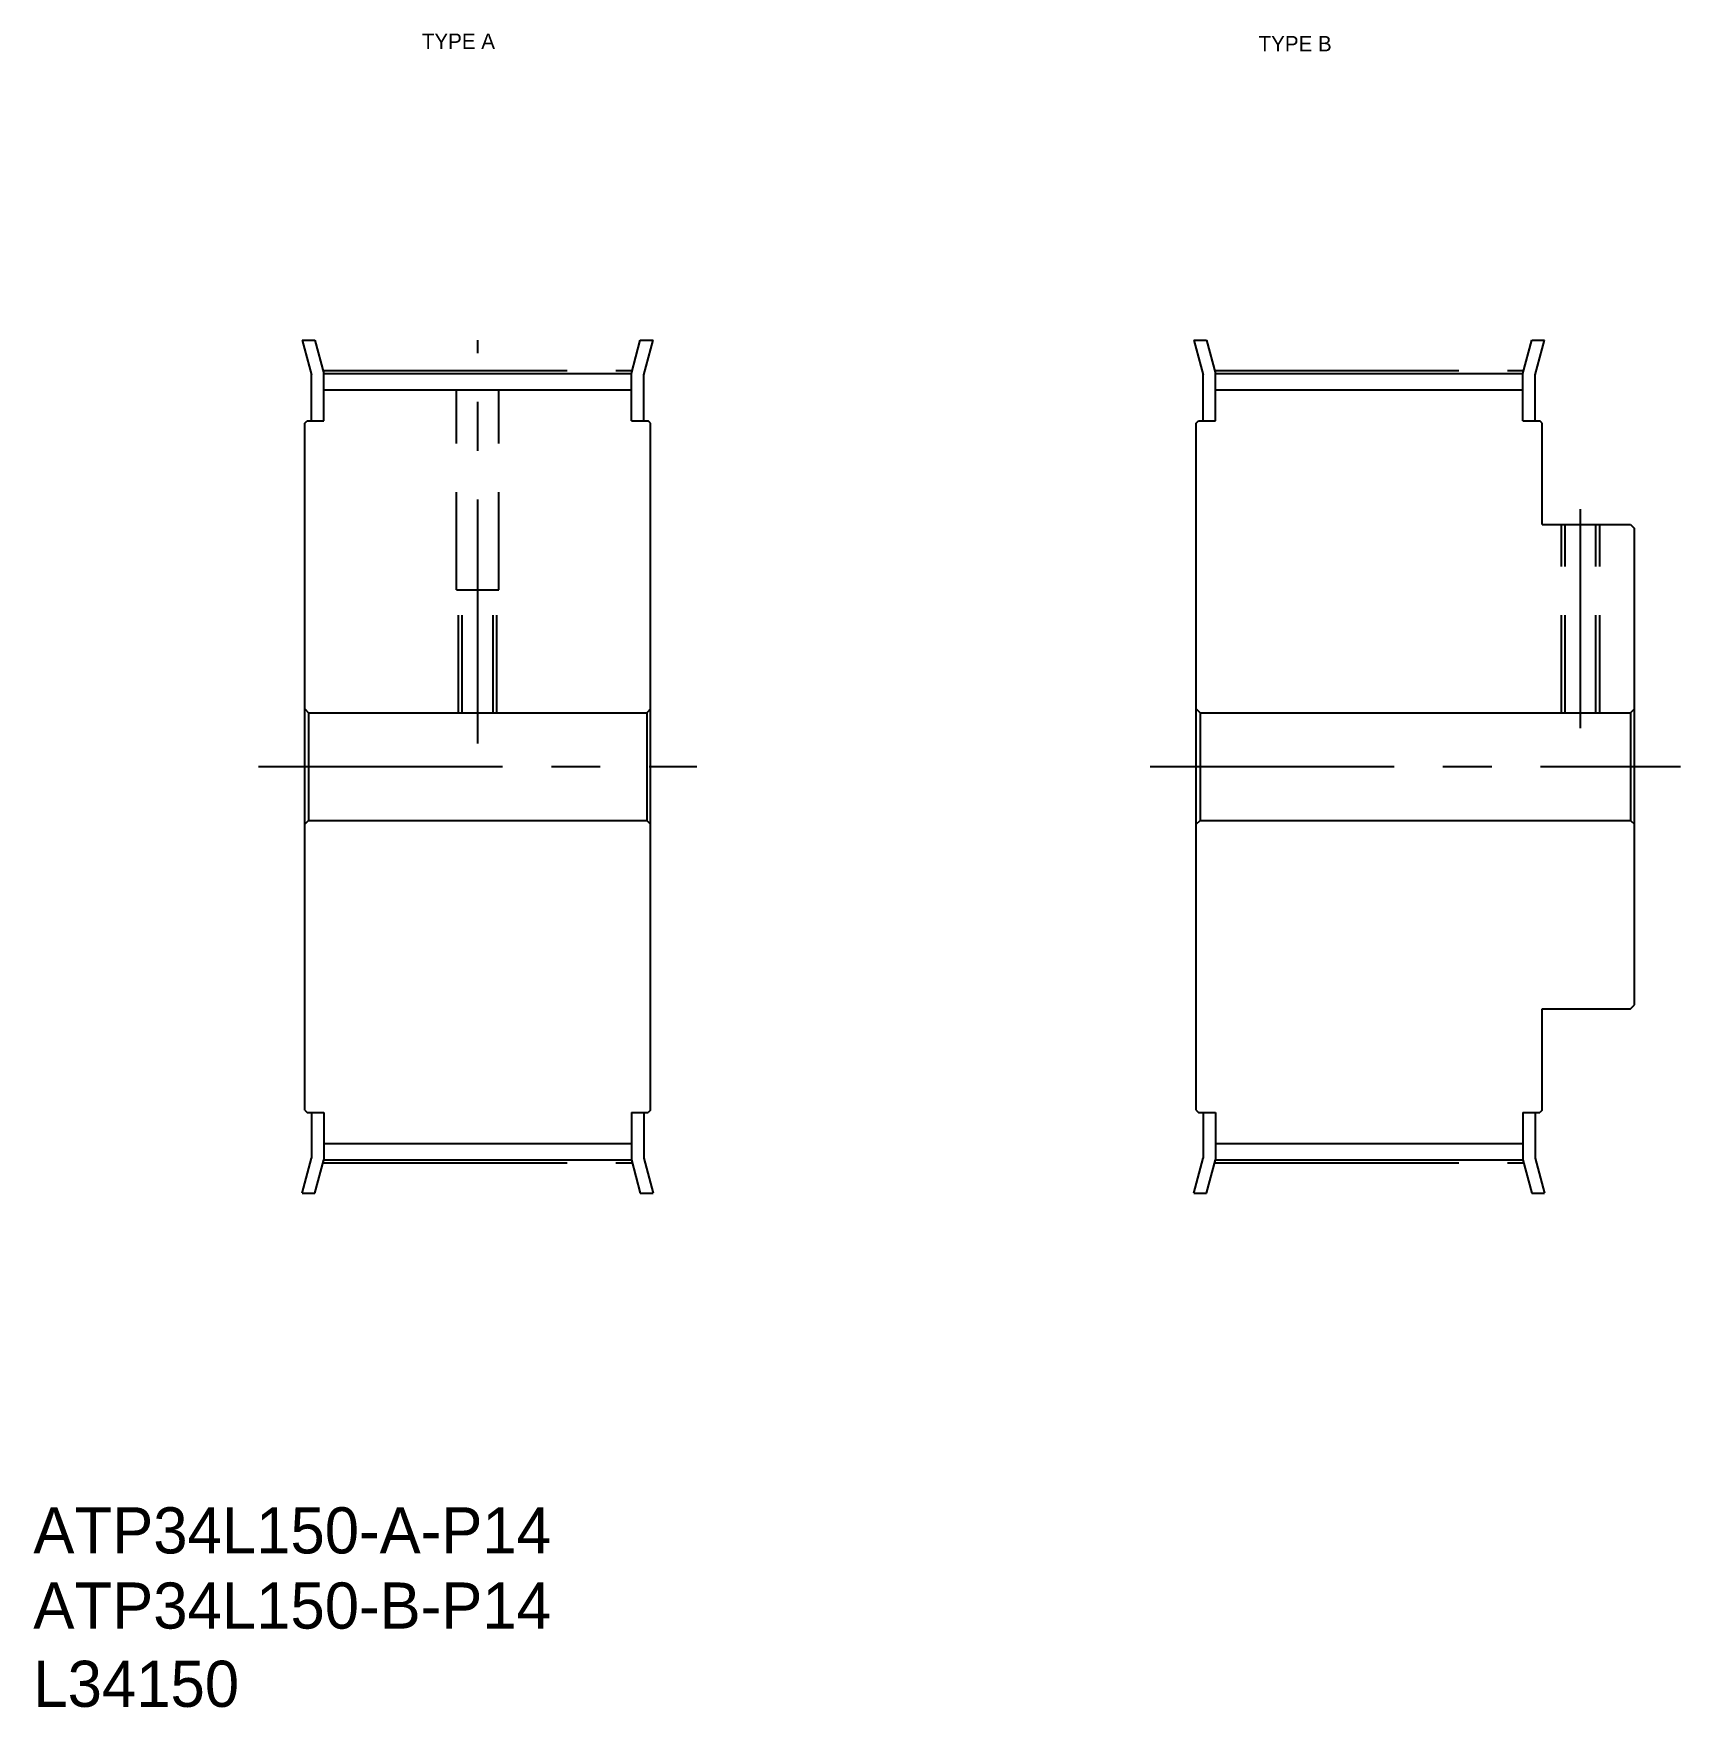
# Model space of a CAD drawing. Extents: x -286 to -72, y -61 to 157.
import ezdxf

# ---------------------------------------------------------------- set-up
doc = ezdxf.new("R2010")
doc.units = 0
doc.linetypes.add('CENTER', pattern=[50.8, 31.75, -6.35, 6.35, -6.35])
doc.linetypes.add('DASHED', pattern=[19.05, 12.7, -6.35])
doc.layers.get('0').update_dxf_attribs({"linetype": 'CONTINUOUS'})
doc.layers.add('CENTER', color=1, linetype='CENTER')

msp = doc.modelspace()

# ---------------------------------------------------------------- linework, layer by layer
for p, q in [((-251, 117), (-249.78, 112.45)), ((-251, 117), (-249.35, 117)), ((-249.35, 117), (-248.18, 112.66)), ((-208.18, 112.66), (-207.02, 117)), ((-207.02, 117), (-205.36, 117)), ((-206.58, 112.45), (-205.36, 117)), ((-135, 117), (-133.79, 112.45)), ((-135, 117), (-133.35, 117)), ((-133.35, 117), (-132.19, 112.66)), ((-92.19, 112.66), (-91.02, 117)), ((-91.02, 117), (-89.37, 117)), ((-90.59, 112.45), (-89.37, 117)), ((-249.78, 106.5), (-249.78, 112.45)), ((-248.18, 112.66), (-208.18, 112.66)), ((-248.18, 106.5), (-248.18, 112.66)), ((-208.18, 106.5), (-208.18, 112.66)), ((-206.58, 106.5), (-206.58, 112.45)), ((-133.79, 106.5), (-133.79, 112.45)), ((-132.19, 112.66), (-92.19, 112.66)), ((-132.19, 106.5), (-132.19, 112.66)), ((-92.19, 106.5), (-92.19, 112.66)), ((-90.59, 106.5), (-90.59, 112.45)), ((-248.18, 110.53), (-208.18, 110.53)), ((-132.19, 110.53), (-92.19, 110.53)), ((-250.68, 106.2), (-250.38, 106.5)), ((-250.68, 16.8), (-250.68, 106.2)), ((-250.38, 106.5), (-248.18, 106.5)), ((-208.18, 106.5), (-205.98, 106.5)), ((-205.68, 106.2), (-205.98, 106.5)), ((-205.68, 16.8), (-205.68, 106.2)), ((-134.69, 106.2), (-134.39, 106.5)), ((-134.69, 16.8), (-134.69, 106.2)), ((-134.39, 106.5), (-132.19, 106.5)), ((-92.19, 106.5), (-89.99, 106.5)), ((-89.69, 106.2), (-89.99, 106.5)), ((-89.69, 93), (-89.69, 106.2)), ((-89.69, 93), (-78.19, 93)), ((-78.19, 93), (-77.69, 92.5)), ((-77.69, 30.5), (-77.69, 92.5)), ((-134.69, 36.8), (-134.69, 86.2)), ((-250.68, 69), (-250.18, 68.5)), ((-250.18, 68.5), (-206.18, 68.5)), ((-250.18, 68.5), (-250.18, 54.5)), ((-205.68, 69), (-206.18, 68.5)), ((-206.18, 68.5), (-206.18, 54.5)), ((-134.69, 69), (-134.19, 68.5)), ((-134.19, 68.5), (-78.19, 68.5)), ((-134.19, 68.5), (-134.19, 54.5)), ((-78.19, 68.5), (-77.69, 69)), ((-78.19, 68.5), (-78.19, 54.5)), ((-250.68, 54), (-250.18, 54.5)), ((-250.18, 54.5), (-206.18, 54.5)), ((-205.68, 54), (-206.18, 54.5)), ((-134.69, 54), (-134.19, 54.5)), ((-134.19, 54.5), (-78.19, 54.5)), ((-78.19, 54.5), (-77.69, 54)), ((-78.19, 30), (-77.69, 30.5)), ((-89.69, 30), (-78.19, 30)), ((-89.69, 16.8), (-89.69, 30)), ((-250.68, 16.8), (-250.38, 16.5)), ((-250.38, 16.5), (-248.18, 16.5)), ((-249.78, 16.5), (-249.78, 10.55)), ((-248.18, 16.5), (-248.18, 10.34)), ((-208.18, 16.5), (-205.98, 16.5)), ((-208.18, 16.5), (-208.18, 10.34)), ((-206.58, 16.5), (-206.58, 10.55)), ((-205.68, 16.8), (-205.98, 16.5)), ((-134.69, 16.8), (-134.39, 16.5)), ((-134.39, 16.5), (-132.19, 16.5)), ((-133.79, 16.5), (-133.79, 10.55)), ((-132.19, 16.5), (-132.19, 10.34)), ((-92.19, 16.5), (-92.19, 10.34)), ((-92.19, 16.5), (-89.99, 16.5)), ((-90.59, 16.5), (-90.59, 10.55)), ((-89.69, 16.8), (-89.99, 16.5)), ((-248.18, 12.47), (-208.18, 12.47)), ((-132.19, 12.47), (-92.19, 12.47)), ((-251, 6), (-249.78, 10.55)), ((-249.35, 6), (-248.18, 10.34)), ((-248.18, 10.34), (-208.18, 10.34)), ((-208.18, 10.34), (-207.02, 6)), ((-206.58, 10.55), (-205.36, 6)), ((-135, 6), (-133.79, 10.55)), ((-133.35, 6), (-132.19, 10.34)), ((-132.19, 10.34), (-92.19, 10.34)), ((-92.19, 10.34), (-91.02, 6)), ((-90.59, 10.55), (-89.37, 6)), ((-251, 6), (-249.35, 6)), ((-207.02, 6), (-205.36, 6)), ((-135, 6), (-133.35, 6)), ((-91.02, 6), (-89.37, 6))]:
    msp.add_line(p, q)
at = {"color": 3, "linetype": 'DASHED'}
for p, q in [((-230.93, 84.5), (-230.93, 110.53)), ((-225.43, 84.5), (-225.43, 110.53)), ((-87.19, 68.5), (-87.19, 93)), ((-86.69, 68.5), (-86.69, 93)), ((-82.69, 68.5), (-82.69, 93)), ((-82.19, 68.5), (-82.19, 93)), ((-230.93, 84.5), (-225.43, 84.5)), ((-230.68, 68.5), (-230.68, 84.5)), ((-230.18, 68.5), (-230.18, 84.5)), ((-226.18, 68.5), (-226.18, 84.5)), ((-225.68, 68.5), (-225.68, 84.5))]:
    msp.add_line(p, q, dxfattribs=at)
at = {"layer": 'CENTER', "color": 1, "linetype": 'CENTER'}
for p, q in [((-228.18, 64.5), (-228.18, 117)), ((-248.29, 113.04), (-208.08, 113.04)), ((-132.29, 113.04), (-92.08, 113.04)), ((-84.69, 66.5), (-84.69, 95)), ((-256.68, 61.5), (-199.68, 61.5)), ((-140.69, 61.5), (-71.69, 61.5)), ((-248.29, 9.96), (-208.08, 9.96)), ((-132.29, 9.96), (-92.08, 9.96))]:
    msp.add_line(p, q, dxfattribs=at)

# ---------------------------------------------------------------- texts
for s, p in [('TYPE A', (-235.44, 154.87)), ('TYPE B', (-126.58, 154.55))]:
    msp.add_text(s, height=2).set_placement(p)
at = {"color": 7, "linetype": 'CONTINUOUS'}
for s, p in [('ATP34L150-A-P14', (-285.99, -40.85)), ('ATP34L150-B-P14', (-285.99, -50.63)), ('L34150', (-285.99, -60.81))]:
    msp.add_text(s, height=6, dxfattribs=at).set_placement(p)

doc.saveas('drawing.dxf')
